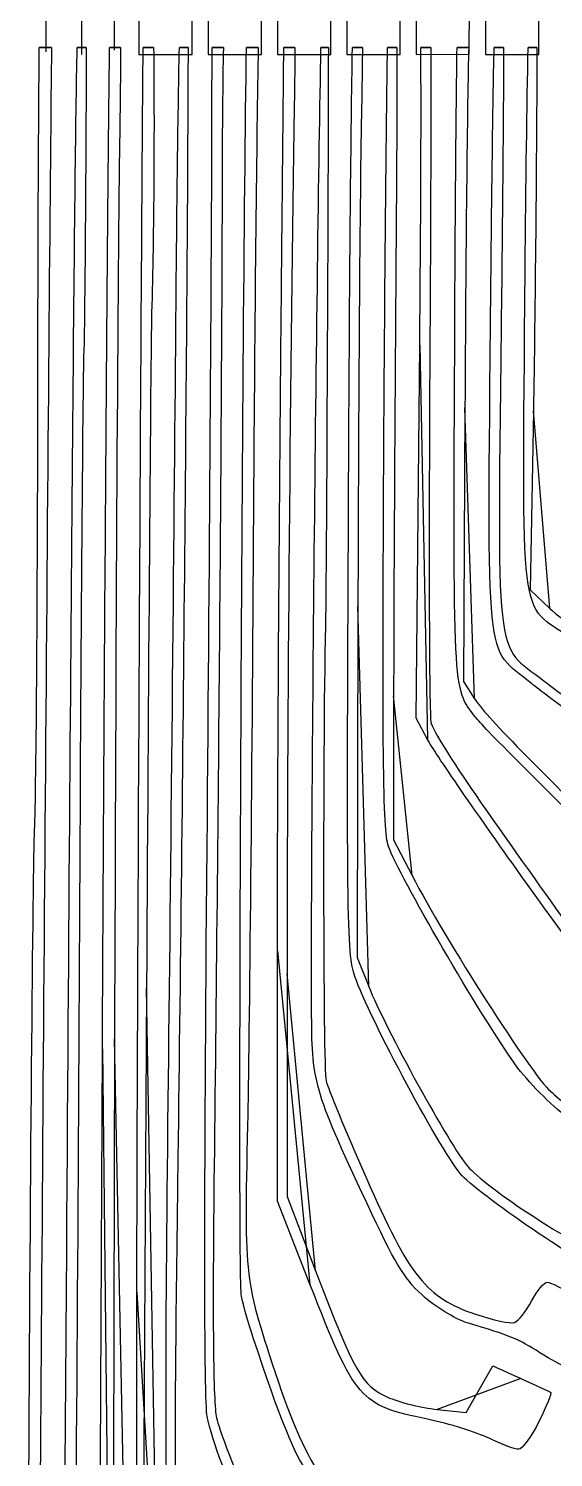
# Model space of a CAD drawing. Extents: x 0 to 138, y 0 to 96.
# Drawn here: x 69.08 to 83.86, y 33.82 to 74.05 of the extents above; entities that cross this region are included whole.
import ezdxf

# ---------------------------------------------------------------- set-up
doc = ezdxf.new("R2010")
doc.units = 0
doc.layers.add('Layer_1', color=7, linetype='CONTINUOUS')

msp = doc.modelspace()

# ---------------------------------------------------------------- linework, layer by layer
at = {"layer": 'Layer_1', "color": 7}
for points in [[(69.584765, 86.366603), (69.567154, 73.392625)], [(71.979279, 81.018396), (70.578416, 79.926038), (70.564418, 73.316761)], [(74.991985, 81.159344), (74.12913, 79.988426), (71.49811, 79.115406), (71.485975, 73.438141)]]:
    msp.add_lwpolyline(points, dxfattribs=at)
for points in [[(73.683244, 73.317198), (73.684909, 74.717652), (72.18312, 74.719436), (72.181456, 73.318981), (73.683244, 73.317198), (73.683244, 73.317198)], [(75.63621, 73.317198), (75.637875, 74.717652), (74.136087, 74.719436), (74.134422, 73.318981), (75.63621, 73.317198), (75.63621, 73.317198)], [(77.589137, 73.317198), (77.590802, 74.717652), (76.089014, 74.719436), (76.087349, 73.318981), (77.589137, 73.317198), (77.589137, 73.317198)], [(79.541491, 73.319075), (79.542343, 74.718363), (78.043788, 74.719278), (78.042937, 73.31999), (79.541491, 73.319075), (79.541491, 73.319075)], [(81.488535, 73.317356), (81.494165, 74.715965), (79.995603, 74.721998), (79.989972, 73.323389), (81.488535, 73.317356), (81.488535, 73.317356)], [(83.445635, 73.314734), (83.449322, 74.716303), (81.947296, 74.720254), (81.943609, 73.318685), (83.445635, 73.314734), (83.445635, 73.314734)], [(69.380157, 73.51398), (69.722461, 73.513992)], [(70.445644, 73.513992), (70.703073, 73.513992)], [(71.357916, 73.513992), (71.669905, 73.513992)], [(72.304354, 73.513992), (72.598701, 73.513992)], [(73.323509, 73.513992), (73.56884, 73.513992)], [(74.247928, 73.513992), (74.562682, 73.513992)], [(75.214218, 73.513992), (75.545499, 73.513992)], [(76.264827, 73.513992), (76.580128, 73.513992)], [(77.311586, 73.513992), (77.5194, 73.513992)], [(78.198509, 73.513992), (78.48017, 73.513992)], [(79.184066, 73.513992), (79.449755, 73.513992)], [(80.123894, 73.513992), (80.402255, 73.513992)], [(81.143089, 73.513992), (81.471062, 73.513992)], [(82.187641, 73.513992), (82.456085, 73.513992)], [(83.147309, 73.513992), (83.394804, 73.513992)], [(80.309655, 54.033493), (79.993256, 54.632114), (80.091924, 65.136623)], [(81.365782, 63.365568), (81.32885, 55.660131), (81.639184, 55.17947)], [(83.293932, 63.287297), (83.204634, 58.246433), (83.753644, 57.721124)], [(78.352834, 57.785617), (78.335195, 47.895712), (78.657106, 47.076054)], [(79.358248, 55.261602), (79.358248, 51.205759), (79.878044, 50.198688)], [(76.999595, 38.698133), (76.084577, 41.033081), (76.084577, 48.085329)], [(76.357429, 47.43269), (76.357429, 41.164269), (77.159449, 39.074614)], [(72.399711, 47.039673), (72.295532, 29.277312), (72.718865, 28.312135)], [(71.499027, 45.604311), (71.446661, 25.622754), (71.920707, 24.643246)], [(71.374452, 25.272734), (71.061913, 26.098454), (71.157824, 45.319331)], [(72.78777, 27.474287), (72.128519, 28.720586), (72.128519, 38.468277)], [(80.585801, 35.167047), (81.404356, 35.080506), (81.778633, 35.737556), (82.152908, 36.395157), (82.937838, 36.038521)]]:
    msp.add_lwpolyline(points, close=True, dxfattribs=at)
for points in [[(69.340468, 64.671385), (69.34329, 68.198153), (69.35901, 71.316838), (69.380157, 73.51398)], [(69.722461, 73.513992), (69.654352, 67.222225), (69.458547, 42.132941), (69.390077, 30.376988)], [(70.143576, 38.565841), (70.290552, 59.894763), (70.36868, 69.431828), (70.445644, 73.513992)], [(70.703073, 73.513992), (70.692659, 70.242548), (70.655863, 65.212165), (70.631414, 64.932672)], [(71.157824, 45.319331), (71.221132, 58.013393), (71.296697, 68.40199), (71.357916, 73.513992)], [(71.669905, 73.513992), (71.664994, 72.717803), (71.656951, 71.846648), (71.640689, 70.874773)], [(72.128519, 38.468277), (72.128519, 44.465411), (72.245215, 66.838474), (72.304354, 73.513992)], [(72.598701, 73.513992), (72.623141, 71.316508), (72.608268, 68.288771), (72.541376, 66.042821)], [(73.224842, 65.651458), (73.24948, 68.724745), (73.285474, 71.495044), (73.323509, 73.513992)], [(73.56884, 73.513992), (73.551793, 67.406945), (73.427926, 53.384119), (73.282759, 42.249061)], [(74.24076, 71.69884), (74.241042, 72.389463), (74.244118, 72.957859), (74.247928, 73.513992)], [(74.562682, 73.513992), (74.543294, 72.493775), (74.52971, 71.24944), (74.527405, 69.880934)], [(75.069799, 38.356381), (74.959811, 38.834886), (75.08978, 65.141511), (75.214218, 73.513992)], [(75.545499, 73.513992), (75.498074, 70.986632), (75.448073, 66.42269), (75.415961, 61.145272)], [(76.18931, 65.650908), (76.231965, 69.92929), (76.249426, 71.837371), (76.264827, 73.513992)], [(76.580128, 73.513992), (76.5755, 73.020526), (76.569855, 72.505871), (76.558623, 71.832785)], [(77.048657, 46.2575), (77.021817, 51.10025), (77.189635, 67.145399), (77.311586, 73.513992)], [(77.5194, 73.513992), (77.507462, 68.5478), (77.461813, 58.361619), (77.44223, 57.554105)], [(78.09488, 62.174943), (78.121324, 67.486851), (78.156684, 71.176125), (78.198509, 73.513992)], [(78.48017, 73.513992), (78.472296, 72.962924), (78.468316, 72.489801), (78.455362, 71.854282)], [(79.090359, 63.557392), (79.115534, 67.59959), (79.151026, 71.161579), (79.184066, 73.513992)], [(79.449755, 73.513992), (79.451166, 72.133527), (79.443716, 70.368337), (79.426049, 68.088933)], [(80.091924, 65.136623), (80.127393, 68.920994), (80.135931, 71.696929), (80.123894, 73.513992)], [(80.402255, 73.513992), (80.40742, 71.468467), (80.401409, 68.653267), (80.381314, 65.52027)], [(81.081352, 65.977227), (81.094617, 68.903248), (81.117327, 71.562117), (81.143089, 73.513992)], [(81.471062, 73.513992), (81.433109, 72.125455), (81.385921, 67.583374), (81.365782, 63.365568)], [(82.096142, 66.721365), (82.119369, 69.366925), (82.152868, 71.769886), (82.187641, 73.513992)], [(82.456085, 73.513992), (82.44759, 71.762794), (82.427747, 69.341201), (82.397657, 66.638686)], [(83.06242, 67.268724), (83.08257, 69.728847), (83.113, 71.905553), (83.147309, 73.513992)], [(83.394804, 73.513992), (83.382838, 70.558366), (83.341814, 65.994519), (83.293932, 63.287297)], [(74.105161, 51.005669), (74.178445, 59.4556), (74.239067, 68.767595), (74.24076, 71.69884)], [(76.558623, 71.832785), (76.446533, 65.105248), (76.357429, 54.286987), (76.357429, 47.43269)], [(78.455362, 71.854282), (78.408465, 69.555766), (78.36257, 63.224988), (78.352834, 57.785617)], [(71.640689, 70.874773), (71.592008, 67.965723), (71.528012, 56.594052), (71.499027, 45.604311)], [(74.527405, 69.880934), (74.517301, 63.910088), (74.426451, 52.589663), (74.303611, 42.009282)], [(79.426049, 68.088933), (79.388654, 63.264352), (79.358248, 57.492143), (79.358248, 55.261602)], [(84.334074, 56.90312), (82.875089, 57.877277), (82.97856, 57.0338), (83.06242, 67.268724)], [(83.227235, 55.617135), (81.910267, 56.697848), (82.00037, 55.813022), (82.096142, 66.721365)], [(82.397657, 66.638686), (82.277777, 55.871219), (82.179818, 56.771759), (83.586628, 55.684383)], [(72.541376, 66.042821), (72.521056, 65.360448), (72.457197, 56.809001), (72.399711, 47.039673)], [(73.010421, 43.869084), (73.082015, 50.067057), (73.178523, 59.868866), (73.224842, 65.651458)], [(76.084577, 48.085329), (76.084577, 51.964067), (76.131683, 59.868719), (76.18931, 65.650908)], [(81.647451, 54.68062), (81.018572, 55.488142), (81.032486, 55.212473), (81.081352, 65.977227)], [(80.381314, 65.52027), (80.343776, 59.666247), (80.356394, 54.709528), (80.409424, 54.505334)], [(70.631414, 64.932672), (70.606325, 64.645353), (70.548929, 56.97593), (70.504084, 47.889647)], [(69.247865, 51.481354), (69.293994, 52.558783), (69.335529, 58.494139), (69.340468, 64.671385)], [(79.193435, 51.085594), (79.052711, 51.603373), (79.031612, 54.127681), (79.090359, 63.557392)], [(78.267411, 47.357726), (78.038568, 48.025044), (78.028761, 48.889298), (78.09488, 62.174943)], [(75.415961, 61.145272), (75.369197, 53.459625), (75.291693, 45.379086), (75.243984, 43.188333)], [(77.44223, 57.554105), (77.360004, 54.164356), (77.369382, 44.774524), (77.455466, 44.424709)], [(83.753644, 57.721124), (84.466049, 57.039035), (88.669385, 54.522668), (92.042268, 52.759635)], [(87.269848, 52.657659), (85.469298, 53.93831), (83.65008, 55.270125), (83.227235, 55.617135)], [(83.586628, 55.684383), (84.036758, 55.336453), (85.949742, 53.944079), (87.8376, 52.590411)], [(81.639184, 55.17947), (81.966701, 54.672667), (83.082269, 53.535424), (87.123775, 49.587392)], [(80.409424, 54.505334), (80.462448, 54.301146), (81.02451, 53.390427), (81.658477, 52.48127)], [(87.330481, 48.998143), (83.109822, 53.144538), (81.907439, 54.346779), (81.647451, 54.68062)], [(83.098804, 49.986471), (81.739043, 51.883273), (80.483801, 53.704453), (80.309655, 54.033493)], [(81.658477, 52.48127), (83.455886, 49.903732), (85.288086, 47.352912), (85.754007, 46.779501)], [(69.077538, 31.43476), (69.125014, 41.38298), (69.201733, 50.403934), (69.247865, 51.481354)], [(74.106854, 34.966407), (74.018247, 35.408488), (74.01807, 40.957903), (74.105161, 51.005669)], [(82.731136, 44.951119), (81.595688, 46.591103), (79.362405, 50.463791), (79.193435, 51.085594)], [(79.878044, 50.198688), (80.807648, 48.398305), (83.261926, 44.570912), (83.771831, 44.125949)], [(87.049915, 45.026636), (85.940254, 46.16074), (84.953645, 47.399038), (83.098804, 49.986471)], [(70.504084, 47.889647), (70.459264, 38.803348), (70.384769, 28.460022), (70.338168, 24.904521)], [(81.289172, 41.746353), (80.756599, 42.310738), (78.668443, 46.188409), (78.267411, 47.357726)], [(78.657106, 47.076054), (79.108927, 45.926758), (80.96011, 42.563838), (81.449012, 42.00377)], [(78.747502, 40.671484), (77.12933, 44.096897), (77.059381, 44.328043), (77.048657, 46.2575)], [(84.165398, 43.449609), (83.674884, 43.844666), (83.029527, 44.52014), (82.731136, 44.951119)], [(77.455466, 44.424709), (77.507979, 44.211414), (78.01159, 42.991754), (78.574432, 41.714383)], [(73.012114, 32.038902), (72.927478, 32.398278), (72.927092, 36.650887), (73.010421, 43.869084)], [(83.771831, 44.125949), (84.045214, 43.887378), (84.707727, 43.344459), (85.244125, 42.919892)], [(75.243984, 43.188333), (75.14776, 38.768663), (75.137259, 38.853578), (76.113251, 35.939853)], [(73.282759, 42.249061), (73.158728, 32.734503), (73.162157, 32.474461), (73.423871, 31.670689)], [(74.303611, 42.009282), (74.254016, 37.738458), (74.276489, 35.334656), (74.370308, 34.933884)], [(81.449012, 42.00377), (81.672882, 41.747309), (82.420432, 41.169914), (83.110375, 40.720543)], [(78.574432, 41.714383), (79.820717, 38.885774), (80.274479, 38.317609), (81.661788, 37.848711)], [(83.459859, 40.115309), (82.538872, 40.723023), (81.562095, 41.457109), (81.289172, 41.746353)], [(80.246807, 38.313938), (79.703851, 38.781312), (79.457604, 39.168298), (78.747502, 40.671484)], [(83.110375, 40.720543), (84.354856, 39.910017), (84.366343, 39.90533), (84.568338, 40.181453)], [(85.340055, 38.813889), (85.227135, 38.922005), (84.380827, 39.507594), (83.459859, 40.115309)], [(77.159449, 39.074614), (78.269745, 36.18191), (78.465579, 35.837096), (79.180755, 35.51652)], [(80.312952, 34.891993), (78.395935, 35.292227), (78.284564, 35.419848), (76.999595, 38.698133)], [(83.242122, 38.219128), (83.397096, 38.509941), (83.594101, 38.747742), (83.679787, 38.747742)], [(83.679787, 38.747742), (83.894448, 38.747742), (85.155391, 37.962574), (85.155391, 37.828865)], [(70.15351, 18.170877), (70.047951, 18.477167), (70.045117, 24.274779), (70.143576, 38.565841)], [(75.402734, 37.180638), (75.293909, 37.503858), (75.144125, 38.033149), (75.069799, 38.356381)], [(81.491452, 37.583025), (81.164334, 37.677295), (80.604115, 38.006358), (80.246807, 38.313938)], [(81.661788, 37.848711), (82.15724, 37.681232), (82.652043, 37.577005), (82.761464, 37.617199)], [(82.761464, 37.617199), (82.870898, 37.657415), (83.087174, 37.928318), (83.242122, 38.219128)], [(83.474724, 36.765574), (82.899211, 37.137274), (82.575276, 37.270686), (81.491452, 37.583025)], [(79.594174, 32.08741), (77.050578, 32.568703), (76.8895, 32.764165), (75.402734, 37.180638)], [(84.170359, 36.397361), (84.101302, 36.397361), (83.788338, 36.563023), (83.474724, 36.765574)], [(76.113251, 35.939853), (76.547898, 34.642277), (77.029883, 33.613281), (77.413567, 33.162279)], [(82.937838, 36.038521), (83.369599, 35.842591), (83.749603, 35.666389), (83.781748, 35.646605)], [(79.180755, 35.51652), (79.503442, 35.371881), (80.135674, 35.214579), (80.585801, 35.167047)], [(83.781748, 35.646605), (83.813868, 35.626821), (83.664089, 35.258738), (83.449366, 34.828603)], [(76.625907, 29.581584), (75.963529, 30.215766), (74.375349, 33.61091), (74.106854, 34.966407)], [(74.370308, 34.933884), (74.448444, 34.600054), (74.79428, 33.690542), (75.138701, 32.91313)], [(82.047625, 34.355108), (81.693772, 34.524972), (80.913142, 34.766678), (80.312952, 34.891993)], [(83.449366, 34.828603), (83.234643, 34.398468), (82.976232, 34.046427), (82.874999, 34.046427)], [(82.874999, 34.046427), (82.773763, 34.046427), (82.401495, 34.185224), (82.047625, 34.355108)]]:
    msp.add_open_spline(points, degree=3, dxfattribs=at)

doc.saveas('drawing.dxf')
